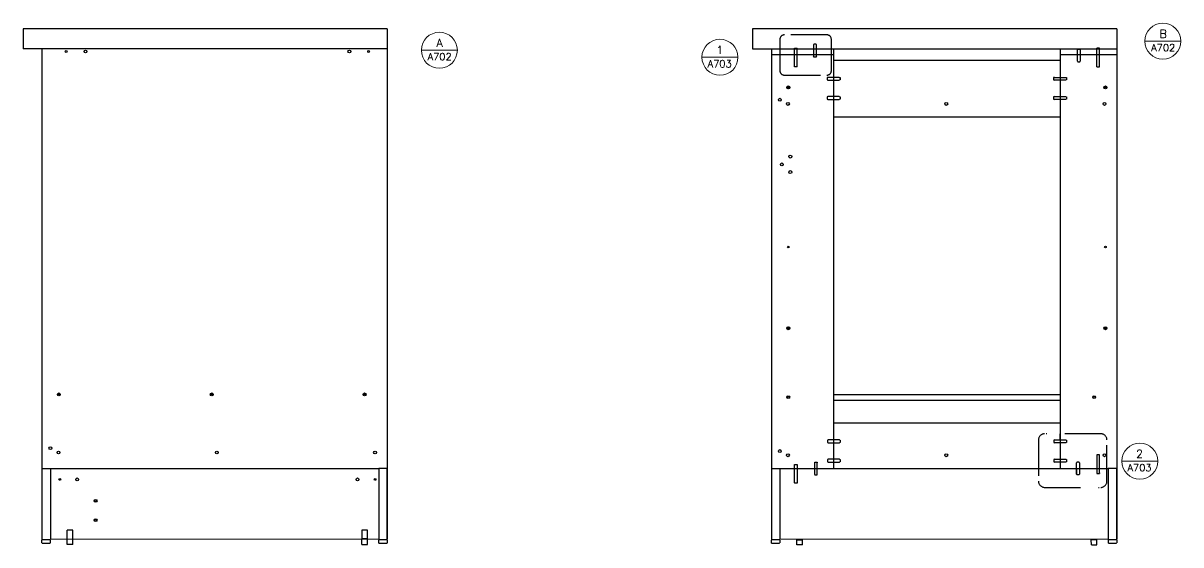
# Model space of a CAD drawing. Header units: millimetres. Extents: x 1621 to 3054, y -476 to 118.
# Drawn here: x 1620.7 to 1825.2, y -475.5 to -383.4 of the extents above; entities that cross this region are included whole.
import ezdxf
from ezdxf.enums import TextEntityAlignment as Align

# ---------------------------------------------------------------- set-up
doc = ezdxf.new("R2010")
doc.units = ezdxf.units.MM
doc.linetypes.add('TRATTOPUNTO2', pattern=[12.7, 6.35, -3.175, 0, -3.175])
doc.layers.add('linea dettagli', color=9, linetype='TRATTOPUNTO2')
doc.layers.add('supporti', color=5, linetype='Continuous')
doc.layers.add('Linee e simboli', color=2, linetype='Continuous', lineweight=18)
doc.styles.add('E-ROMANS', font='romans.shx', dxfattribs={"width": 0.8})

msp = doc.modelspace()

# ---------------------------------------------------------------- linework, layer by layer
for p, q in [((1685.05, -384.46), (1620.75, -384.46)), ((1620.75, -384.46), (1620.75, -387.96)), ((1685.05, -384.46), (1685.05, -474.56)), ((1813.86, -384.46), (1749.56, -384.46)), ((1749.56, -384.46), (1749.56, -387.96)), ((1813.86, -384.46), (1782.86, -384.46)), ((1813.86, -384.46), (1813.86, -474.56)), ((1685.05, -387.96), (1620.75, -387.96)), ((1624.05, -387.96), (1624.05, -474.56)), ((1749.56, -387.96), (1813.86, -387.96)), ((1752.86, -387.96), (1752.86, -474.56)), ((1763.86, -387.96), (1763.86, -462.06)), ((1803.86, -387.96), (1803.86, -462.06)), ((1752.86, -388.96), (1763.86, -388.96)), ((1763.86, -389.96), (1803.86, -389.96)), ((1803.86, -388.96), (1813.86, -388.96)), ((1763.86, -399.96), (1803.86, -399.96)), ((1763.86, -448.96), (1803.86, -448.96)), ((1763.86, -449.96), (1803.86, -449.96)), ((1763.86, -453.96), (1803.86, -453.96)), ((1803.86, -457.01), (1803.86, -455.92)), ((1624.05, -462.06), (1625.55, -462.06)), ((1625.55, -462.06), (1625.55, -474.56)), ((1625.55, -462.06), (1683.55, -462.06)), ((1685.05, -462.06), (1683.55, -462.06)), ((1683.55, -462.06), (1683.55, -474.56)), ((1685.05, -474.56), (1685.05, -462.06)), ((1752.86, -462.06), (1754.36, -462.06)), ((1754.36, -462.06), (1754.36, -474.56)), ((1754.36, -462.06), (1812.36, -462.06)), ((1813.86, -462.06), (1812.36, -462.06)), ((1812.36, -462.06), (1812.36, -474.56)), ((1813.86, -474.56), (1813.86, -462.06)), ((1624.05, -474.56), (1625.55, -474.56)), ((1624.11, -474.56), (1625.49, -474.56)), ((1625.55, -474.52), (1683.55, -474.46)), ((1683.55, -474.56), (1685.05, -474.56)), ((1683.61, -474.56), (1684.99, -474.56)), ((1752.86, -474.56), (1754.36, -474.56)), ((1752.92, -474.56), (1754.31, -474.56)), ((1754.31, -474.52), (1812.36, -474.46)), ((1812.36, -474.56), (1813.86, -474.56)), ((1812.42, -474.56), (1813.81, -474.56))]:
    msp.add_line(p, q)
at = {"lineweight": 25}
for points in [[(1624.08, -475.2), (1624.08, -475.2), (1624.08, -475.2), (1624.08, -475.19), (1624.07, -475.19), (1624.07, -475.19), (1624.07, -475.19), (1624.07, -475.19), (1624.07, -474.7)], [(1624.08, -475.2), (1624.08, -475.2)], [(1624.08, -475.2), (1624.08, -475.21), (1624.08, -475.21), (1624.08, -475.21), (1624.08, -475.22), (1624.09, -475.22), (1624.09, -475.22), (1624.09, -475.22), (1624.09, -475.22)], [(1624.09, -475.22), (1624.09, -475.22), (1624.11, -475.22), (1624.12, -475.22), (1624.15, -475.22), (1624.18, -475.22), (1624.22, -475.22)], [(1624.11, -474.7), (1624.11, -474.56)], [(1624.22, -475.22), (1624.27, -475.22), (1624.32, -475.22), (1624.38, -475.22), (1624.44, -475.22), (1624.51, -475.22), (1624.58, -475.22), (1624.65, -475.22), (1624.72, -475.22), (1624.79, -475.22), (1624.87, -475.22), (1624.94, -475.22), (1625.01, -475.22), (1625.08, -475.22), (1625.15, -475.22), (1625.21, -475.22), (1625.27, -475.22), (1625.32, -475.22), (1625.37, -475.22), (1625.41, -475.22), (1625.44, -475.22), (1625.47, -475.22), (1625.49, -475.22), (1625.5, -475.22), (1625.5, -475.22)], [(1625.49, -474.7), (1625.49, -474.56)], [(1625.49, -474.7), (1625.49, -474.56)], [(1625.5, -475.22), (1625.51, -475.22), (1625.51, -475.22), (1625.51, -475.22), (1625.51, -475.22), (1625.51, -475.21), (1625.52, -475.21), (1625.52, -475.21), (1625.52, -475.19)], [(1625.53, -474.7), (1625.53, -475.19), (1625.52, -475.19), (1625.52, -475.19)], [(1683.58, -475.2), (1683.58, -475.2), (1683.58, -475.2), (1683.58, -475.19), (1683.57, -475.19), (1683.57, -475.19), (1683.57, -475.19), (1683.57, -475.19), (1683.57, -474.7)], [(1683.58, -475.2), (1683.58, -475.2)], [(1683.58, -475.2), (1683.58, -475.21), (1683.58, -475.21), (1683.58, -475.21), (1683.58, -475.22), (1683.59, -475.22), (1683.59, -475.22), (1683.59, -475.22), (1683.59, -475.22)], [(1683.59, -475.22), (1683.59, -475.22), (1683.61, -475.22), (1683.62, -475.22), (1683.65, -475.22), (1683.68, -475.22), (1683.72, -475.22)], [(1683.61, -474.7), (1683.61, -474.56)], [(1683.72, -475.22), (1683.77, -475.22), (1683.82, -475.22), (1683.88, -475.22), (1683.94, -475.22), (1684.01, -475.22), (1684.08, -475.22), (1684.15, -475.22), (1684.22, -475.22), (1684.29, -475.22), (1684.37, -475.22), (1684.44, -475.22), (1684.51, -475.22), (1684.58, -475.22), (1684.65, -475.22), (1684.71, -475.22), (1684.77, -475.22), (1684.82, -475.22), (1684.87, -475.22), (1684.91, -475.22), (1684.94, -475.22), (1684.97, -475.22), (1684.99, -475.22), (1685, -475.22), (1685, -475.22)], [(1684.99, -474.7), (1684.99, -474.56)], [(1685, -475.22), (1685.01, -475.22), (1685.01, -475.22), (1685.01, -475.22), (1685.01, -475.22), (1685.01, -475.21), (1685.02, -475.21), (1685.02, -475.21), (1685.02, -475.19)], [(1685.03, -474.7), (1685.03, -475.19), (1685.02, -475.19), (1685.02, -475.19)], [(1752.9, -475.2), (1752.89, -475.2), (1752.89, -475.2), (1752.89, -475.19), (1752.89, -475.19), (1752.89, -475.19), (1752.89, -475.19), (1752.89, -475.19), (1752.89, -474.7)], [(1752.9, -475.2), (1752.9, -475.2)], [(1752.9, -475.2), (1752.9, -475.21), (1752.9, -475.21), (1752.9, -475.21), (1752.9, -475.22), (1752.9, -475.22), (1752.9, -475.22), (1752.9, -475.22), (1752.91, -475.22)], [(1752.91, -475.22), (1752.91, -475.22), (1752.92, -475.22), (1752.94, -475.22), (1752.97, -475.22), (1753, -475.22), (1753.04, -475.22)], [(1752.92, -474.7), (1752.92, -474.56)], [(1753.04, -475.22), (1753.08, -475.22), (1753.13, -475.22), (1753.19, -475.22), (1753.26, -475.22), (1753.32, -475.22), (1753.39, -475.22), (1753.46, -475.22), (1753.54, -475.22), (1753.61, -475.22), (1753.68, -475.22), (1753.76, -475.22), (1753.83, -475.22), (1753.9, -475.22), (1753.97, -475.22), (1754.03, -475.22), (1754.08, -475.22), (1754.14, -475.22), (1754.19, -475.22), (1754.23, -475.22), (1754.26, -475.22), (1754.29, -475.22), (1754.31, -475.22), (1754.32, -475.22), (1754.32, -475.22)], [(1754.31, -474.7), (1754.31, -474.56)], [(1754.31, -474.7), (1754.31, -474.56)], [(1754.31, -474.7), (1754.31, -474.56)], [(1754.32, -475.22), (1754.32, -475.22), (1754.33, -475.22), (1754.33, -475.22), (1754.33, -475.22), (1754.33, -475.21), (1754.33, -475.21), (1754.33, -475.21), (1754.33, -475.19)], [(1754.34, -474.7), (1754.34, -475.19), (1754.34, -475.19), (1754.33, -475.19)], [(1812.4, -475.2), (1812.39, -475.2), (1812.39, -475.2), (1812.39, -475.19), (1812.39, -475.19), (1812.39, -475.19), (1812.39, -475.19), (1812.39, -475.19), (1812.39, -474.7)], [(1812.4, -475.2), (1812.4, -475.2)], [(1812.4, -475.2), (1812.4, -475.21), (1812.4, -475.21), (1812.4, -475.21), (1812.4, -475.22), (1812.4, -475.22), (1812.4, -475.22), (1812.4, -475.22), (1812.41, -475.22)], [(1812.41, -475.22), (1812.41, -475.22), (1812.42, -475.22), (1812.44, -475.22), (1812.47, -475.22), (1812.5, -475.22), (1812.54, -475.22)], [(1812.42, -474.7), (1812.42, -474.56)], [(1812.54, -475.22), (1812.58, -475.22), (1812.63, -475.22), (1812.69, -475.22), (1812.76, -475.22), (1812.82, -475.22), (1812.89, -475.22), (1812.96, -475.22), (1813.04, -475.22), (1813.11, -475.22), (1813.18, -475.22), (1813.26, -475.22), (1813.33, -475.22), (1813.4, -475.22), (1813.47, -475.22), (1813.53, -475.22), (1813.58, -475.22), (1813.64, -475.22), (1813.69, -475.22), (1813.73, -475.22), (1813.76, -475.22), (1813.79, -475.22), (1813.81, -475.22), (1813.82, -475.22), (1813.82, -475.22)], [(1813.81, -474.7), (1813.81, -474.56)], [(1813.81, -474.7), (1813.81, -474.56)], [(1813.82, -475.22), (1813.82, -475.22), (1813.83, -475.22), (1813.83, -475.22), (1813.83, -475.22), (1813.83, -475.21), (1813.83, -475.21), (1813.83, -475.21), (1813.83, -475.19)], [(1813.84, -474.7), (1813.84, -475.19), (1813.84, -475.19), (1813.83, -475.19)]]:
    msp.add_lwpolyline(points, dxfattribs=at)
at = {"layer": 'linea dettagli'}
for p, q in [((1754.37, -386.33), (1754.37, -391.81)), ((1762.65, -385.51), (1755.19, -385.51)), ((1763.47, -391.81), (1763.47, -386.33)), ((1755.19, -392.63), (1762.65, -392.63)), ((1800.03, -457.01), (1800.03, -464.29)), ((1811.03, -455.92), (1801.12, -455.92)), ((1812.12, -464.29), (1812.12, -457.01)), ((1801.12, -465.38), (1811.03, -465.38)), ((1624.11, -474.7), (1624.07, -474.7)), ((1625.49, -474.7), (1625.53, -474.7)), ((1683.61, -474.7), (1683.57, -474.7)), ((1684.99, -474.7), (1685.03, -474.7)), ((1752.92, -474.7), (1752.89, -474.7)), ((1754.31, -474.7), (1754.34, -474.7)), ((1812.42, -474.7), (1812.39, -474.7)), ((1813.81, -474.7), (1813.84, -474.7))]:
    msp.add_line(p, q, dxfattribs=at)
for centre, radius, start, end in [((1755.19, -386.33), 0.819, 90, 180), ((1762.65, -386.33), 0.819, 0, 90), ((1755.19, -391.81), 0.819, 180, 270), ((1762.65, -391.81), 0.819, 270, 0), ((1801.12, -457.01), 1.09, 90, 180), ((1811.03, -457.01), 1.09, 0, 90), ((1801.12, -464.29), 1.09, 180, 270), ((1811.03, -464.29), 1.09, 270, 0)]:
    msp.add_arc(centre, radius, start, end, dxfattribs=at)
at = {"layer": 'Linee e simboli'}
for p, q in [((1691.06, -388.23), (1697.42, -388.23)), ((1818.81, -386.62), (1825.17, -386.62)), ((1746.97, -389.47), (1740.61, -389.47)), ((1821.1, -460.75), (1814.75, -460.75))]:
    msp.add_line(p, q, dxfattribs=at)
for centre in [(1821.99, -386.62), (1694.24, -388.23), (1743.79, -389.47), (1817.93, -460.75)]:
    msp.add_circle(centre, 3.18, dxfattribs=at)
at = {"layer": 'supporti'}
for p, q in [((1756.92, -391.15), (1756.92, -387.86)), ((1756.92, -387.86), (1757.41, -387.86)), ((1757.41, -391.15), (1757.41, -387.86)), ((1760.36, -387.21), (1760.31, -387.29)), ((1760.31, -387.29), (1760.31, -389.29)), ((1760.76, -387.17), (1760.36, -387.17)), ((1760.36, -387.17), (1760.36, -387.21)), ((1760.76, -387.21), (1760.76, -387.17)), ((1760.81, -387.29), (1760.76, -387.21)), ((1760.81, -389.29), (1760.81, -387.29)), ((1806.91, -388.18), (1806.96, -388.09)), ((1806.91, -390.18), (1806.91, -388.18)), ((1806.96, -388.09), (1806.96, -388.06)), ((1806.96, -388.06), (1807.36, -388.06)), ((1807.36, -388.06), (1807.36, -388.09)), ((1807.36, -388.09), (1807.41, -388.18)), ((1807.41, -388.18), (1807.41, -390.18)), ((1810.32, -391.15), (1810.32, -387.86)), ((1810.81, -387.86), (1810.32, -387.86)), ((1810.81, -391.15), (1810.81, -387.86)), ((1760.36, -389.38), (1760.31, -389.29)), ((1760.36, -389.42), (1760.36, -389.38)), ((1760.76, -389.42), (1760.36, -389.42)), ((1760.81, -389.29), (1760.76, -389.38)), ((1760.76, -389.38), (1760.76, -389.42)), ((1806.91, -390.18), (1806.96, -390.27)), ((1806.96, -390.27), (1806.96, -390.3)), ((1806.96, -390.3), (1807.36, -390.3)), ((1807.36, -390.27), (1807.41, -390.18)), ((1807.36, -390.3), (1807.36, -390.27)), ((1757.41, -391.15), (1756.92, -391.15)), ((1810.32, -391.15), (1810.81, -391.15)), ((1762.78, -393.06), (1762.74, -393.06)), ((1762.74, -393.06), (1762.74, -393.46)), ((1762.74, -393.46), (1762.78, -393.46)), ((1762.86, -393.01), (1762.78, -393.06)), ((1762.78, -393.46), (1762.86, -393.51)), ((1764.86, -393.01), (1762.86, -393.01)), ((1762.86, -393.51), (1764.86, -393.51)), ((1764.86, -393.01), (1764.95, -393.06)), ((1764.95, -393.46), (1764.86, -393.51)), ((1764.95, -393.06), (1764.99, -393.06)), ((1764.99, -393.46), (1764.95, -393.46)), ((1764.99, -393.06), (1764.99, -393.46)), ((1802.74, -393.06), (1802.71, -393.06)), ((1802.71, -393.06), (1802.71, -393.46)), ((1802.71, -393.46), (1802.74, -393.46)), ((1802.83, -393.01), (1802.74, -393.06)), ((1802.74, -393.46), (1802.83, -393.51)), ((1802.83, -393.01), (1804.83, -393.01)), ((1804.83, -393.51), (1802.83, -393.51)), ((1804.83, -393.01), (1804.92, -393.06)), ((1804.92, -393.46), (1804.83, -393.51)), ((1804.92, -393.06), (1804.95, -393.06)), ((1804.95, -393.46), (1804.92, -393.46)), ((1804.95, -393.06), (1804.95, -393.46)), ((1762.78, -396.46), (1762.74, -396.46)), ((1762.74, -396.46), (1762.74, -396.86)), ((1762.86, -396.41), (1762.78, -396.46)), ((1764.86, -396.41), (1762.86, -396.41)), ((1764.86, -396.41), (1764.95, -396.46)), ((1764.95, -396.46), (1764.99, -396.46)), ((1764.99, -396.46), (1764.99, -396.86)), ((1802.74, -396.46), (1802.71, -396.46)), ((1802.71, -396.46), (1802.71, -396.86)), ((1802.83, -396.41), (1802.74, -396.46)), ((1802.83, -396.41), (1804.83, -396.41)), ((1804.83, -396.41), (1804.92, -396.46)), ((1804.92, -396.46), (1804.95, -396.46)), ((1804.95, -396.46), (1804.95, -396.86)), ((1762.74, -396.86), (1762.78, -396.86)), ((1762.78, -396.86), (1762.86, -396.91)), ((1762.86, -396.91), (1764.86, -396.91)), ((1764.95, -396.86), (1764.86, -396.91)), ((1764.99, -396.86), (1764.95, -396.86)), ((1802.71, -396.86), (1802.74, -396.86)), ((1802.74, -396.86), (1802.83, -396.91)), ((1804.83, -396.91), (1802.83, -396.91)), ((1804.92, -396.86), (1804.83, -396.91)), ((1804.95, -396.86), (1804.92, -396.86)), ((1762.79, -457.06), (1762.76, -457.06)), ((1762.76, -457.06), (1762.76, -457.46)), ((1762.76, -457.46), (1762.79, -457.46)), ((1762.88, -457.01), (1762.79, -457.06)), ((1762.79, -457.46), (1762.88, -457.51)), ((1764.88, -457.01), (1762.88, -457.01)), ((1762.88, -457.51), (1764.88, -457.51)), ((1764.88, -457.01), (1764.97, -457.06)), ((1764.97, -457.46), (1764.88, -457.51)), ((1764.97, -457.06), (1765, -457.06)), ((1765, -457.46), (1764.97, -457.46)), ((1765, -457.06), (1765, -457.46)), ((1802.76, -457.06), (1802.73, -457.06)), ((1802.73, -457.06), (1802.73, -457.46)), ((1802.73, -457.46), (1802.76, -457.46)), ((1802.85, -457.01), (1802.76, -457.06)), ((1802.76, -457.46), (1802.85, -457.51)), ((1802.85, -457.01), (1804.85, -457.01)), ((1804.85, -457.51), (1802.85, -457.51)), ((1804.85, -457.01), (1804.94, -457.06)), ((1804.94, -457.46), (1804.85, -457.51)), ((1804.94, -457.06), (1804.97, -457.06)), ((1804.97, -457.46), (1804.94, -457.46)), ((1804.97, -457.06), (1804.97, -457.46)), ((1810.81, -459.62), (1810.32, -459.62)), ((1810.32, -459.62), (1810.32, -462.92)), ((1810.81, -462.82), (1810.81, -459.62)), ((1756.92, -464.57), (1756.92, -461.32)), ((1756.92, -461.32), (1757.41, -461.32)), ((1757.41, -461.32), (1757.41, -464.62)), ((1760.48, -461.06), (1760.53, -460.97)), ((1760.48, -461.06), (1760.48, -463.06)), ((1760.53, -460.97), (1760.53, -460.93)), ((1760.53, -460.93), (1760.93, -460.93)), ((1760.93, -460.93), (1760.93, -460.97)), ((1760.93, -460.97), (1760.98, -461.06)), ((1760.98, -463.06), (1760.98, -461.06)), ((1762.79, -460.46), (1762.76, -460.46)), ((1762.76, -460.46), (1762.76, -460.86)), ((1762.76, -460.86), (1762.79, -460.86)), ((1762.88, -460.41), (1762.79, -460.46)), ((1762.79, -460.86), (1762.88, -460.91)), ((1764.88, -460.41), (1762.88, -460.41)), ((1762.88, -460.91), (1764.88, -460.91)), ((1764.88, -460.41), (1764.97, -460.46)), ((1764.97, -460.86), (1764.88, -460.91)), ((1764.97, -460.46), (1765, -460.46)), ((1765, -460.86), (1764.97, -460.86)), ((1765, -460.46), (1765, -460.86)), ((1802.76, -460.46), (1802.73, -460.46)), ((1802.73, -460.46), (1802.73, -460.86)), ((1802.73, -460.86), (1802.76, -460.86)), ((1802.85, -460.41), (1802.76, -460.46)), ((1802.76, -460.86), (1802.85, -460.91)), ((1802.85, -460.41), (1804.85, -460.41)), ((1804.85, -460.91), (1802.85, -460.91)), ((1804.85, -460.41), (1804.94, -460.46)), ((1804.94, -460.86), (1804.85, -460.91)), ((1804.94, -460.46), (1804.97, -460.46)), ((1804.97, -460.86), (1804.94, -460.86)), ((1804.97, -460.46), (1804.97, -460.86)), ((1806.8, -460.97), (1806.75, -461.06)), ((1806.75, -463.06), (1806.75, -461.06)), ((1807.2, -460.93), (1806.8, -460.93)), ((1806.8, -460.93), (1806.8, -460.97)), ((1807.2, -460.97), (1807.2, -460.93)), ((1807.25, -461.06), (1807.2, -460.97)), ((1807.25, -461.06), (1807.25, -463.06)), ((1760.48, -463.06), (1760.53, -463.14)), ((1760.53, -463.18), (1760.53, -463.14)), ((1760.53, -463.18), (1760.93, -463.18)), ((1760.93, -463.14), (1760.98, -463.06)), ((1760.93, -463.18), (1760.93, -463.14)), ((1806.75, -462.18), (1806.75, -463.06)), ((1806.8, -463.14), (1806.75, -463.06)), ((1806.8, -463.18), (1806.8, -463.14)), ((1807.2, -463.18), (1806.8, -463.18)), ((1807.25, -463.06), (1807.2, -463.14)), ((1807.2, -463.14), (1807.2, -463.18)), ((1807.25, -462.18), (1807.25, -463.06)), ((1810.32, -462.82), (1810.32, -462.92)), ((1810.32, -462.92), (1810.81, -462.92)), ((1810.81, -462.82), (1810.81, -462.92)), ((1756.92, -464.52), (1756.92, -464.62)), ((1757.41, -464.62), (1756.92, -464.62)), ((1757.41, -464.52), (1757.41, -464.62)), ((1629.55, -472.96), (1628.55, -472.96)), ((1628.55, -475.46), (1628.55, -472.96)), ((1629.55, -475.46), (1629.55, -472.96)), ((1681.55, -472.96), (1680.55, -472.96)), ((1680.55, -472.96), (1680.55, -474.46)), ((1681.55, -474.46), (1681.55, -472.96)), ((1628.55, -474.56), (1628.55, -474.46)), ((1629.55, -475.46), (1628.55, -475.46)), ((1629.55, -474.56), (1629.55, -474.46)), ((1680.55, -474.56), (1680.55, -474.46)), ((1680.55, -474.46), (1680.75, -474.46)), ((1680.55, -475.46), (1680.55, -474.56)), ((1680.55, -475.46), (1681.55, -475.46)), ((1681.35, -474.46), (1680.75, -474.46)), ((1681.35, -474.46), (1681.55, -474.46)), ((1681.55, -474.56), (1681.55, -474.46)), ((1681.55, -475.46), (1681.55, -474.56)), ((1757.36, -474.62), (1757.36, -474.52)), ((1757.37, -475.52), (1757.36, -474.62)), ((1757.36, -474.62), (1758.36, -474.62)), ((1757.36, -474.62), (1758.36, -474.62)), ((1758.36, -475.52), (1757.37, -475.52)), ((1758.36, -474.62), (1758.36, -474.52)), ((1758.36, -475.52), (1758.36, -474.62)), ((1809.36, -474.62), (1809.36, -474.52)), ((1809.37, -475.52), (1809.36, -474.62)), ((1810.36, -474.62), (1809.36, -474.62)), ((1810.36, -474.62), (1809.36, -474.62)), ((1809.37, -475.52), (1810.36, -475.52)), ((1810.36, -474.62), (1810.36, -474.52)), ((1810.36, -475.52), (1810.36, -474.62))]:
    msp.add_line(p, q, dxfattribs=at)
for centre, radius in [((1628.35, -388.46), 0.167), ((1631.75, -388.46), 0.25), ((1678.35, -388.46), 0.25), ((1681.75, -388.46), 0.167), ((1755.86, -394.79), 0.266), ((1811.86, -394.79), 0.266), ((1755.86, -394.79), 0.242), ((1755.86, -394.79), 0.132), ((1811.86, -394.79), 0.244), ((1811.86, -394.79), 0.132), ((1754.36, -396.96), 0.249), ((1755.8, -397.71), 0.249), ((1783.75, -397.71), 0.249), ((1811.7, -397.71), 0.249), ((1756.21, -406.99), 0.266), ((1754.71, -408.37), 0.25), ((1756.21, -409.74), 0.266), ((1755.86, -422.96), 0.15), ((1811.86, -422.96), 0.15), ((1755.86, -437.29), 0.266), ((1755.86, -437.29), 0.244), ((1755.86, -437.29), 0.132), ((1811.86, -437.29), 0.266), ((1811.86, -437.29), 0.244), ((1811.86, -437.29), 0.132), ((1627.05, -448.96), 0.25), ((1627.05, -448.96), 0.166), ((1654.05, -448.96), 0.25), ((1654.05, -448.96), 0.166), ((1681.05, -448.96), 0.25), ((1681.05, -448.96), 0.166), ((1755.86, -449.46), 0.25), ((1755.86, -449.46), 0.166), ((1809.86, -449.46), 0.25), ((1809.86, -449.46), 0.166), ((1625.55, -458.46), 0.249), ((1626.99, -459.21), 0.249), ((1654.94, -459.21), 0.249), ((1682.88, -459.21), 0.249), ((1754.36, -458.96), 0.249), ((1755.8, -459.71), 0.249), ((1783.75, -459.71), 0.249), ((1811.7, -459.71), 0.249), ((1627.22, -463.96), 0.166), ((1630.3, -463.96), 0.25), ((1679.8, -463.96), 0.25), ((1682.88, -463.96), 0.166), ((1633.55, -467.76), 0.25), ((1633.55, -467.76), 0.166), ((1633.55, -471.16), 0.25), ((1633.55, -471.16), 0.166)]:
    msp.add_circle(centre, radius, dxfattribs=at)

# ---------------------------------------------------------------- texts
at = {"layer": 'Linee e simboli', "style": 'E-ROMANS'}
for s, height, p in [('A', 1.41, (1694.29, -386.94)), ('B', 1.41, (1822.05, -385.33)), ('1', 1.41, (1743.74, -388.18)), ('A702', 1.272, (1822.05, -387.76)), ('A702', 1.272, (1694.29, -389.37)), ('A703', 1.272, (1743.74, -390.61)), ('2', 1.41, (1817.87, -459.46)), ('A703', 1.272, (1817.87, -461.89))]:
    msp.add_text(s, height=height, dxfattribs=at).set_placement(p, align=Align.MIDDLE_CENTER)

doc.saveas('drawing.dxf')
